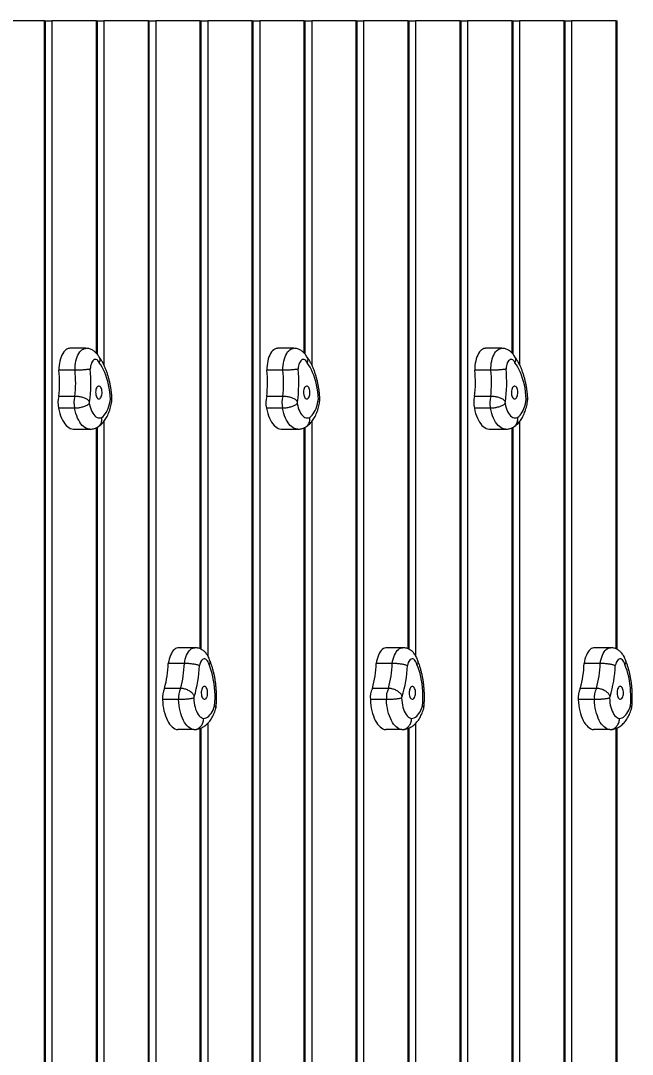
# Model space of a CAD drawing. Header units: millimetres. Extents: x -6304 to 6571, y -6082 to 4447.
# Drawn here: x 4268 to 5091, y 353 to 1745 of the extents above; entities that cross this region are included whole.
import ezdxf

# ---------------------------------------------------------------- set-up
doc = ezdxf.new("R2010")
doc.units = ezdxf.units.MM
doc.layers.add('DIKOM_ОБЪЕКТ', color=7, linetype='Continuous')
doc.layers.add('DIKOM_РАЗМЕР_ОБЪЕКТА', color=7, linetype='Continuous')
doc.styles.add('style1', font='arial.ttf', dxfattribs={"width": 0.8})
doc.dimstyles.new('1-50', dxfattribs={"dimtxt": 300, "dimasz": 200, "dimexe": 100, "dimexo": 0, "dimgap": 100, "dimtad": 1, "dimtxsty": 'style1', "dimcen": 200, "dimclrd": 7, "dimclre": 7, "dimclrt": 7, "dimadec": 1, "dimazin": 2, "dimtfac": 1, "dimtmove": 0, "dimatfit": 2, "dimfxl": 0, "dimlwd": 25, "dimlwe": 18, "dimarcsym": 0})

# ---------------------------------------------------------------- blocks, each defined once
blk = doc.blocks.new('*D13')
at = {"layer": 'Defpoints', "color": 0, "transparency": 16777216}
for p in [(-3548.9, 424), (5070.8, -640.9), (5070.8, -4541.1)]:
    blk.add_point(p, dxfattribs=at)
at = {"layer": 'DIKOM_РАЗМЕР_ОБЪЕКТА', "color": 7, "lineweight": 18, "transparency": 16777216}
for p, q in [((-3548.9, 424), (-3548.9, -4641.1)), ((5070.8, -640.9), (5070.8, -4641.1))]:
    blk.add_line(p, q, dxfattribs=at)
at = {"layer": 'DIKOM_РАЗМЕР_ОБЪЕКТА', "color": 7, "lineweight": 25, "transparency": 16777216}
blk.add_line((-3148.9, -4541.1), (4670.8, -4541.1), dxfattribs=at)
at = {"layer": 'DIKOM_РАЗМЕР_ОБЪЕКТА', "color": 7, "transparency": 16777216}
for points in [[(-3148.9, -4474.4), (-3148.9, -4607.8), (-3548.9, -4541.1)], [(4670.8, -4474.4), (4670.8, -4607.8), (5070.8, -4541.1)]]:
    blk.add_solid(points, dxfattribs=at)
at = {"layer": 'DIKOM_РАЗМЕР_ОБЪЕКТА', "color": 7, "transparency": 16777216, "insert": (1449.2, -4307.9), "char_height": 300, "attachment_point": 5, "style": 'style1'}
blk.add_mtext('8650', dxfattribs=at)

msp = doc.modelspace()

# ---------------------------------------------------------------- linework, layer by layer
at = {"layer": 'DIKOM_ОБЪЕКТ', "color": 7, "linetype": 'Continuous', "lineweight": 15}
for p, q in [((4299.45, 1745.038), (4239.45, 1745.038)), ((4299.45, -754.962), (4299.45, 1745.038)), ((4299.45, 1745.038), (4300.79, 1745.038)), ((4300.79, -754.962), (4300.79, 1745.038)), ((4300.79, 1745.038), (4309.45, 1745.038)), ((4309.45, 1745.038), (4309.45, -754.962)), ((4369.45, 1745.038), (4309.45, 1745.038)), ((4369.45, 1745.038), (4370.79, 1745.038)), ((4369.45, 1297.449), (4369.45, 1745.038)), ((4370.79, 1295.877), (4370.79, 1745.038)), ((4370.79, 1745.038), (4379.45, 1745.038)), ((4439.45, 1745.038), (4379.45, 1745.038)), ((4379.45, 1745.038), (4379.45, 1281.785)), ((4439.45, -754.962), (4439.45, 1745.038)), ((4439.45, 1745.038), (4440.79, 1745.038)), ((4440.79, -754.962), (4440.79, 1745.038)), ((4440.79, 1745.038), (4449.45, 1745.038)), ((4449.45, 1745.038), (4449.45, -754.962)), ((4509.45, 1745.038), (4449.45, 1745.038)), ((4509.45, 1745.038), (4510.79, 1745.038)), ((4509.45, 899.264), (4509.45, 1745.038)), ((4510.79, 898.593), (4510.79, 1745.038)), ((4510.79, 1745.038), (4519.45, 1745.038)), ((4579.45, 1745.038), (4519.45, 1745.038)), ((4519.45, 1745.038), (4519.45, 890.031)), ((4579.45, -754.962), (4579.45, 1745.038)), ((4579.45, 1745.038), (4580.79, 1745.038)), ((4580.79, -754.962), (4580.79, 1745.038)), ((4580.79, 1745.038), (4589.45, 1745.038)), ((4589.45, 1745.038), (4589.45, -754.962)), ((4649.45, 1745.038), (4589.45, 1745.038)), ((4649.45, 1745.038), (4650.79, 1745.038)), ((4649.45, 1297.449), (4649.45, 1745.038)), ((4650.79, 1295.877), (4650.79, 1745.038)), ((4650.79, 1745.038), (4659.45, 1745.038)), ((4719.45, 1745.038), (4659.45, 1745.038)), ((4659.45, 1745.038), (4659.45, 1281.785)), ((4719.45, -754.962), (4719.45, 1745.038)), ((4719.45, 1745.038), (4720.79, 1745.038)), ((4720.79, -754.962), (4720.79, 1745.038)), ((4720.79, 1745.038), (4729.45, 1745.038)), ((4729.45, 1745.038), (4729.45, -754.962)), ((4789.45, 1745.038), (4729.45, 1745.038)), ((4789.45, 1745.038), (4790.79, 1745.038)), ((4789.45, 899.264), (4789.45, 1745.038)), ((4790.79, 898.593), (4790.79, 1745.038)), ((4790.79, 1745.038), (4799.45, 1745.038)), ((4859.45, 1745.038), (4799.45, 1745.038)), ((4799.45, 1745.038), (4799.45, 890.031)), ((4859.45, -754.962), (4859.45, 1745.038)), ((4859.45, 1745.038), (4860.79, 1745.038)), ((4860.79, -754.962), (4860.79, 1745.038)), ((4860.79, 1745.038), (4869.45, 1745.038)), ((4869.45, 1745.038), (4869.45, -754.962)), ((4929.45, 1745.038), (4869.45, 1745.038)), ((4929.45, 1745.038), (4930.79, 1745.038)), ((4929.45, 1297.449), (4929.45, 1745.038)), ((4930.79, 1295.877), (4930.79, 1745.038)), ((4930.79, 1745.038), (4939.45, 1745.038)), ((4999.45, 1745.038), (4939.45, 1745.038)), ((4939.45, 1745.038), (4939.45, 1281.785)), ((4999.45, -754.962), (4999.45, 1745.038)), ((4999.45, 1745.038), (5000.79, 1745.038)), ((5000.79, -754.962), (5000.79, 1745.038)), ((5000.79, 1745.038), (5009.45, 1745.038)), ((5009.45, 1745.038), (5009.45, -754.962)), ((5069.45, 1745.038), (5009.45, 1745.038)), ((5069.45, 1745.038), (5070.79, 1745.038)), ((5069.45, 899.264), (5069.45, 1745.038)), ((5070.79, 898.593), (5070.79, 1745.038)), ((4355.192, 1303.908), (4333.541, 1303.908)), ((4635.192, 1303.908), (4613.541, 1303.908)), ((4915.192, 1303.908), (4893.541, 1303.908)), ((4340.692, 1274.299), (4319.041, 1274.299)), ((4620.692, 1274.299), (4599.042, 1274.299)), ((4900.692, 1274.299), (4879.041, 1274.299)), ((4340.587, 1239.261), (4318.936, 1239.261)), ((4620.586, 1239.261), (4598.936, 1239.261)), ((4900.587, 1239.261), (4878.936, 1239.261)), ((4340.169, 1223.214), (4318.518, 1223.214)), ((4620.169, 1223.214), (4598.518, 1223.214)), ((4900.168, 1223.214), (4878.518, 1223.214)), ((4369.45, 319.307), (4369.45, 1196.94)), ((4370.79, 318.992), (4370.79, 1197.61)), ((4379.45, 1205.166), (4379.45, 313.801)), ((4649.45, 319.307), (4649.45, 1196.94)), ((4650.79, 318.992), (4650.79, 1197.61)), ((4659.45, 1205.166), (4659.45, 313.801)), ((4929.45, 319.307), (4929.45, 1196.94)), ((4930.79, 318.992), (4930.79, 1197.61)), ((4939.45, 1205.166), (4939.45, 313.801)), ((4338.994, 1195.136), (4360.645, 1195.136)), ((4618.994, 1195.136), (4640.645, 1195.136)), ((4898.994, 1195.136), (4920.645, 1195.136)), ((4501.976, 900.844), (4480.325, 900.844)), ((4781.976, 900.844), (4760.325, 900.844)), ((5061.976, 900.844), (5040.325, 900.844)), ((4487.997, 879.567), (4466.346, 879.567)), ((4767.997, 879.567), (4746.347, 879.567)), ((5047.997, 879.567), (5026.347, 879.567)), ((4482.878, 846.058), (4461.227, 846.058)), ((4762.878, 846.058), (4741.227, 846.058)), ((5042.878, 846.058), (5021.227, 846.058)), ((4480.179, 830.923), (4458.529, 830.923)), ((4760.179, 830.923), (4738.528, 830.923)), ((5040.179, 830.923), (5018.529, 830.923)), ((4519.45, 799.011), (4519.45, -98.102)), ((4799.45, 799.011), (4799.45, -98.102)), ((4500.87, 790.516), (4479.22, 790.516)), ((4509.45, -82.977), (4509.45, 792.236)), ((4510.79, -84.176), (4510.79, 792.778)), ((4780.87, 790.516), (4759.22, 790.516)), ((4789.45, -82.977), (4789.45, 792.236)), ((4790.79, -84.176), (4790.79, 792.778)), ((5060.87, 790.516), (5039.219, 790.516)), ((5069.45, -82.977), (5069.45, 792.236)), ((5070.79, -84.176), (5070.79, 792.778))]:
    msp.add_line(p, q, dxfattribs=at)
at = {"layer": 'DIKOM_ОБЪЕКТ', "color": 7, "linetype": 'Continuous', "lineweight": 15, "flags": 128}
for points in [[(4333.541, 1303.908), (4333.016, 1303.889), (4331.413, 1303.594), (4329.835, 1302.945), (4328.303, 1301.95), (4326.837, 1300.622), (4325.452, 1298.977), (4324.167, 1297.035), (4322.998, 1294.82), (4321.959, 1292.359), (4321.063, 1289.683), (4320.32, 1286.825), (4319.741, 1283.82), (4319.332, 1280.705), (4319.098, 1277.518), (4319.041, 1274.299)], [(4340.692, 1274.299), (4340.748, 1277.518), (4340.982, 1280.705), (4341.392, 1283.82), (4341.971, 1286.825), (4342.713, 1289.683), (4343.61, 1292.359), (4344.649, 1294.82), (4345.818, 1297.035), (4347.103, 1298.977), (4348.487, 1300.622), (4349.954, 1301.95), (4351.486, 1302.945), (4353.063, 1303.594), (4354.667, 1303.889), (4355.183, 1303.908)], [(4613.541, 1303.908), (4613.016, 1303.889), (4611.413, 1303.594), (4609.835, 1302.945), (4608.304, 1301.95), (4606.836, 1300.622), (4605.452, 1298.977), (4604.168, 1297.035), (4602.998, 1294.82), (4601.959, 1292.359), (4601.063, 1289.683), (4600.32, 1286.825), (4599.741, 1283.82), (4599.331, 1280.705), (4599.097, 1277.518), (4599.042, 1274.299)], [(4620.692, 1274.299), (4620.748, 1277.518), (4620.982, 1280.705), (4621.391, 1283.82), (4621.971, 1286.825), (4622.713, 1289.683), (4623.61, 1292.359), (4624.649, 1294.82), (4625.818, 1297.035), (4627.102, 1298.977), (4628.487, 1300.622), (4629.954, 1301.95), (4631.486, 1302.945), (4633.063, 1303.594), (4634.667, 1303.889), (4635.183, 1303.908)], [(4893.541, 1303.908), (4893.016, 1303.889), (4891.413, 1303.594), (4889.835, 1302.945), (4888.304, 1301.95), (4886.837, 1300.622), (4885.452, 1298.977), (4884.167, 1297.035), (4882.998, 1294.82), (4881.959, 1292.359), (4881.063, 1289.683), (4880.32, 1286.825), (4879.741, 1283.82), (4879.332, 1280.705), (4879.098, 1277.518), (4879.041, 1274.299)], [(4900.692, 1274.299), (4900.748, 1277.518), (4900.982, 1280.705), (4901.392, 1283.82), (4901.971, 1286.825), (4902.713, 1289.683), (4903.61, 1292.359), (4904.649, 1294.82), (4905.818, 1297.035), (4907.103, 1298.977), (4908.487, 1300.622), (4909.954, 1301.95), (4911.486, 1302.945), (4913.064, 1303.594), (4914.667, 1303.889), (4915.183, 1303.908)], [(4373.257, 1284.555), (4372.391, 1286.096), (4371.41, 1287.331), (4370.341, 1288.226), (4369.213, 1288.755), (4368.057, 1288.906), (4366.904, 1288.673), (4365.786, 1288.063), (4364.734, 1287.092), (4363.776, 1285.788), (4362.938, 1284.185), (4362.245, 1282.329), (4361.714, 1280.269), (4361.36, 1278.062), (4361.193, 1275.768)], [(4388.458, 1235.633), (4388.08, 1240.532), (4387.523, 1245.362), (4386.791, 1250.098), (4385.889, 1254.714), (4384.819, 1259.186), (4383.589, 1263.489), (4382.205, 1267.601), (4380.673, 1271.498), (4379.004, 1275.162), (4377.204, 1278.571), (4375.285, 1281.707), (4373.257, 1284.555)], [(4653.256, 1284.555), (4652.391, 1286.096), (4651.411, 1287.331), (4650.342, 1288.226), (4649.213, 1288.755), (4648.057, 1288.906), (4646.904, 1288.673), (4645.786, 1288.063), (4644.733, 1287.092), (4643.776, 1285.788), (4642.939, 1284.185), (4642.245, 1282.329), (4641.714, 1280.269), (4641.36, 1278.062), (4641.193, 1275.768)], [(4668.458, 1235.633), (4668.079, 1240.532), (4667.523, 1245.362), (4666.792, 1250.098), (4665.888, 1254.714), (4664.819, 1259.186), (4663.589, 1263.489), (4662.204, 1267.601), (4660.673, 1271.498), (4659.004, 1275.162), (4657.205, 1278.571), (4655.285, 1281.707), (4653.256, 1284.555)], [(4933.257, 1284.555), (4932.391, 1286.096), (4931.41, 1287.331), (4930.342, 1288.226), (4929.214, 1288.755), (4928.057, 1288.906), (4926.904, 1288.673), (4925.786, 1288.063), (4924.734, 1287.092), (4923.776, 1285.788), (4922.938, 1284.185), (4922.245, 1282.329), (4921.714, 1280.269), (4921.36, 1278.062), (4921.193, 1275.768)], [(4948.458, 1235.633), (4948.08, 1240.532), (4947.523, 1245.362), (4946.791, 1250.098), (4945.889, 1254.714), (4944.819, 1259.186), (4943.589, 1263.489), (4942.205, 1267.601), (4940.673, 1271.498), (4939.004, 1275.162), (4937.204, 1278.571), (4935.285, 1281.707), (4933.257, 1284.555)], [(4371.513, 1252.717), (4370.71, 1252.032), (4369.993, 1251.039), (4369.39, 1249.776), (4368.927, 1248.297), (4368.622, 1246.662), (4368.487, 1244.937), (4368.53, 1243.194), (4368.746, 1241.503), (4369.129, 1239.934), (4369.661, 1238.551), (4370.322, 1237.411), (4371.084, 1236.56), (4371.916, 1236.034), (4372.785, 1235.853), (4373.653, 1236.025), (4374.487, 1236.544), (4375.25, 1237.387), (4375.914, 1238.521), (4376.45, 1239.899), (4376.836, 1241.464), (4377.057, 1243.153), (4377.103, 1244.896), (4376.973, 1246.622), (4376.672, 1248.26), (4376.212, 1249.744), (4375.612, 1251.012), (4374.897, 1252.012), (4374.096, 1252.705), (4373.241, 1253.06), (4372.369, 1253.064), (4371.513, 1252.717)], [(4651.514, 1252.717), (4650.711, 1252.032), (4649.993, 1251.039), (4649.39, 1249.776), (4648.927, 1248.297), (4648.622, 1246.662), (4648.488, 1244.937), (4648.53, 1243.194), (4648.747, 1241.503), (4649.129, 1239.934), (4649.662, 1238.551), (4650.323, 1237.411), (4651.084, 1236.56), (4651.917, 1236.034), (4652.784, 1235.853), (4653.653, 1236.025), (4654.486, 1236.544), (4655.251, 1237.387), (4655.914, 1238.521), (4656.45, 1239.899), (4656.836, 1241.464), (4657.057, 1243.153), (4657.103, 1244.896), (4656.973, 1246.622), (4656.672, 1248.26), (4656.212, 1249.744), (4655.613, 1251.012), (4654.897, 1252.012), (4654.096, 1252.705), (4653.242, 1253.06), (4652.369, 1253.064), (4651.514, 1252.717)], [(4931.513, 1252.717), (4930.71, 1252.032), (4929.993, 1251.039), (4929.39, 1249.776), (4928.927, 1248.297), (4928.622, 1246.662), (4928.487, 1244.937), (4928.53, 1243.194), (4928.746, 1241.503), (4929.129, 1239.934), (4929.661, 1238.551), (4930.322, 1237.411), (4931.084, 1236.56), (4931.916, 1236.034), (4932.785, 1235.853), (4933.653, 1236.025), (4934.486, 1236.544), (4935.25, 1237.387), (4935.914, 1238.521), (4936.45, 1239.899), (4936.836, 1241.464), (4937.057, 1243.153), (4937.103, 1244.896), (4936.973, 1246.622), (4936.672, 1248.26), (4936.212, 1249.744), (4935.612, 1251.012), (4934.897, 1252.012), (4934.096, 1252.705), (4933.241, 1253.06), (4932.369, 1253.064), (4931.513, 1252.717)], [(4359.98, 1229.578), (4360.594, 1226.583), (4361.373, 1223.745), (4362.304, 1221.099), (4363.379, 1218.677), (4364.581, 1216.511), (4365.898, 1214.628), (4367.311, 1213.051), (4368.804, 1211.799), (4370.357, 1210.89), (4371.952, 1210.333), (4373.567, 1210.137), (4375.184, 1210.303), (4376.781, 1210.829)], [(4376.781, 1210.829), (4378.439, 1212.099), (4380.025, 1213.694), (4381.525, 1215.597), (4382.921, 1217.79), (4384.202, 1220.251), (4385.353, 1222.955), (4386.364, 1225.875), (4387.223, 1228.983), (4387.924, 1232.246), (4388.458, 1235.633)], [(4639.979, 1229.578), (4640.594, 1226.583), (4641.372, 1223.745), (4642.304, 1221.099), (4643.379, 1218.677), (4644.581, 1216.511), (4645.898, 1214.628), (4647.311, 1213.051), (4648.804, 1211.799), (4650.357, 1210.89), (4651.951, 1210.333), (4653.567, 1210.137), (4655.183, 1210.303), (4656.78, 1210.829)], [(4656.78, 1210.829), (4658.439, 1212.099), (4660.025, 1213.694), (4661.525, 1215.597), (4662.921, 1217.79), (4664.202, 1220.251), (4665.353, 1222.955), (4666.363, 1225.875), (4667.223, 1228.983), (4667.924, 1232.246), (4668.458, 1235.633)], [(4919.98, 1229.578), (4920.594, 1226.583), (4921.372, 1223.745), (4922.305, 1221.099), (4923.379, 1218.677), (4924.582, 1216.511), (4925.898, 1214.628), (4927.311, 1213.051), (4928.804, 1211.799), (4930.357, 1210.89), (4931.952, 1210.333), (4933.567, 1210.137), (4935.184, 1210.303), (4936.781, 1210.829)], [(4936.781, 1210.829), (4938.439, 1212.099), (4940.025, 1213.694), (4941.525, 1215.597), (4942.921, 1217.79), (4944.202, 1220.251), (4945.353, 1222.955), (4946.364, 1225.875), (4947.223, 1228.983), (4947.924, 1232.246), (4948.458, 1235.633)], [(4318.518, 1223.214), (4319.311, 1219.602), (4320.263, 1216.147), (4321.366, 1212.877), (4322.611, 1209.818), (4323.989, 1206.994), (4325.488, 1204.43), (4327.096, 1202.145), (4328.8, 1200.158), (4330.586, 1198.485), (4332.44, 1197.139), (4334.347, 1196.131), (4336.292, 1195.47), (4338.258, 1195.161), (4338.994, 1195.136)], [(4360.648, 1195.136), (4359.909, 1195.161), (4357.942, 1195.47), (4355.998, 1196.131), (4354.091, 1197.139), (4352.236, 1198.485), (4350.45, 1200.158), (4348.746, 1202.145), (4347.138, 1204.43), (4345.64, 1206.994), (4344.262, 1209.818), (4343.017, 1212.877), (4341.913, 1216.147), (4340.962, 1219.602), (4340.169, 1223.214)], [(4598.518, 1223.214), (4599.311, 1219.602), (4600.263, 1216.147), (4601.366, 1212.877), (4602.611, 1209.818), (4603.989, 1206.994), (4605.488, 1204.43), (4607.096, 1202.145), (4608.8, 1200.158), (4610.586, 1198.485), (4612.44, 1197.139), (4614.347, 1196.131), (4616.292, 1195.47), (4618.258, 1195.161), (4618.994, 1195.136)], [(4640.648, 1195.136), (4639.909, 1195.161), (4637.942, 1195.47), (4635.998, 1196.131), (4634.09, 1197.139), (4632.237, 1198.485), (4630.45, 1200.158), (4628.747, 1202.145), (4627.139, 1204.43), (4625.64, 1206.994), (4624.262, 1209.818), (4623.016, 1212.877), (4621.914, 1216.147), (4620.962, 1219.602), (4620.169, 1223.214)], [(4878.518, 1223.214), (4879.311, 1219.602), (4880.263, 1216.147), (4881.366, 1212.877), (4882.611, 1209.818), (4883.989, 1206.994), (4885.488, 1204.43), (4887.096, 1202.145), (4888.8, 1200.158), (4890.586, 1198.485), (4892.44, 1197.139), (4894.347, 1196.131), (4896.292, 1195.47), (4898.258, 1195.161), (4898.994, 1195.136)], [(4920.648, 1195.136), (4919.909, 1195.161), (4917.943, 1195.47), (4915.998, 1196.131), (4914.091, 1197.139), (4912.237, 1198.485), (4910.451, 1200.158), (4908.746, 1202.145), (4907.138, 1204.43), (4905.64, 1206.994), (4904.262, 1209.818), (4903.017, 1212.877), (4901.913, 1216.147), (4900.961, 1219.602), (4900.168, 1223.214)], [(4480.325, 900.844), (4479.181, 900.753), (4477.585, 900.321), (4476.023, 899.538), (4474.514, 898.414), (4473.076, 896.961), (4471.728, 895.199), (4470.486, 893.149), (4469.366, 890.836), (4468.38, 888.288), (4467.542, 885.538), (4466.861, 882.619), (4466.346, 879.567)], [(4487.997, 879.567), (4488.512, 882.619), (4489.193, 885.538), (4490.031, 888.288), (4491.016, 890.836), (4492.137, 893.149), (4493.379, 895.199), (4494.727, 896.961), (4496.164, 898.414), (4497.674, 899.538), (4499.236, 900.321), (4500.832, 900.753), (4501.976, 900.844)], [(4760.325, 900.844), (4759.181, 900.753), (4757.585, 900.321), (4756.023, 899.538), (4754.514, 898.414), (4753.077, 896.961), (4751.729, 895.199), (4750.486, 893.149), (4749.366, 890.836), (4748.38, 888.288), (4747.542, 885.538), (4746.861, 882.619), (4746.347, 879.567)], [(4767.997, 879.567), (4768.512, 882.619), (4769.192, 885.538), (4770.031, 888.288), (4771.016, 890.836), (4772.137, 893.149), (4773.379, 895.199), (4774.727, 896.961), (4776.165, 898.414), (4777.674, 899.538), (4779.236, 900.321), (4780.831, 900.753), (4781.976, 900.844)], [(5040.325, 900.844), (5039.181, 900.753), (5037.585, 900.321), (5036.023, 899.538), (5034.514, 898.414), (5033.076, 896.961), (5031.728, 895.199), (5030.487, 893.149), (5029.366, 890.836), (5028.38, 888.288), (5027.542, 885.538), (5026.861, 882.619), (5026.347, 879.567)], [(5047.997, 879.567), (5048.512, 882.619), (5049.192, 885.538), (5050.031, 888.288), (5051.016, 890.836), (5052.137, 893.149), (5053.379, 895.199), (5054.727, 896.961), (5056.164, 898.414), (5057.674, 899.538), (5059.236, 900.321), (5060.832, 900.753), (5061.976, 900.844)], [(4521.21, 878.179), (4520.602, 880.152), (4519.839, 881.897), (4518.943, 883.366), (4517.938, 884.52), (4516.852, 885.327), (4515.714, 885.764), (4514.555, 885.82), (4513.408, 885.493), (4512.303, 884.792), (4511.272, 883.736), (4510.341, 882.355), (4509.537, 880.685), (4508.882, 878.774), (4508.393, 876.672)], [(4528.768, 822.599), (4529.107, 827.509), (4529.265, 832.456), (4529.243, 837.412), (4529.039, 842.352), (4528.655, 847.249), (4528.092, 852.077), (4527.355, 856.809), (4526.446, 861.421), (4525.371, 865.887), (4524.136, 870.184), (4522.746, 874.289), (4521.21, 878.179)], [(4801.21, 878.179), (4800.602, 880.152), (4799.839, 881.897), (4798.943, 883.366), (4797.938, 884.52), (4796.852, 885.327), (4795.713, 885.764), (4794.555, 885.82), (4793.408, 885.493), (4792.303, 884.792), (4791.272, 883.736), (4790.341, 882.355), (4789.537, 880.685), (4788.882, 878.774), (4788.394, 876.672)], [(4808.768, 822.599), (4809.107, 827.509), (4809.266, 832.456), (4809.243, 837.412), (4809.039, 842.352), (4808.655, 847.249), (4808.092, 852.077), (4807.355, 856.809), (4806.446, 861.421), (4805.371, 865.887), (4804.136, 870.184), (4802.746, 874.289), (4801.21, 878.179)], [(5081.21, 878.179), (5080.602, 880.152), (5079.839, 881.897), (5078.943, 883.366), (5077.938, 884.52), (5076.852, 885.327), (5075.714, 885.764), (5074.555, 885.82), (5073.408, 885.493), (5072.303, 884.792), (5071.271, 883.736), (5070.341, 882.355), (5069.537, 880.685), (5068.882, 878.774), (5068.393, 876.672)], [(5088.768, 822.599), (5089.107, 827.509), (5089.266, 832.456), (5089.243, 837.412), (5089.039, 842.352), (5088.655, 847.249), (5088.092, 852.077), (5087.355, 856.809), (5086.446, 861.421), (5085.371, 865.887), (5084.136, 870.184), (5082.746, 874.289), (5081.21, 878.179)], [(4501.311, 835.07), (4501.13, 835.058), (4500.957, 834.953), (4500.803, 834.761), (4500.679, 834.495), (4500.594, 834.175), (4500.554, 833.821), (4500.561, 833.458), (4500.616, 833.112)], [(4514.98, 848.674), (4514.113, 848.478), (4513.283, 847.937), (4512.525, 847.073), (4511.869, 845.922), (4511.343, 844.529), (4510.967, 842.954), (4510.758, 841.259), (4510.723, 839.515), (4510.865, 837.793), (4511.177, 836.163), (4511.647, 834.692), (4512.255, 833.44), (4512.977, 832.459), (4513.783, 831.788), (4514.639, 831.456), (4515.512, 831.476), (4516.365, 831.846), (4517.163, 832.552), (4517.874, 833.565), (4518.468, 834.844), (4518.921, 836.335), (4519.216, 837.979), (4519.338, 839.707), (4519.284, 841.449), (4519.056, 843.134), (4518.663, 844.692), (4518.121, 846.061), (4517.453, 847.183), (4516.685, 848.013), (4515.85, 848.517), (4514.98, 848.674)], [(4781.311, 835.07), (4781.13, 835.058), (4780.956, 834.953), (4780.803, 834.761), (4780.679, 834.495), (4780.594, 834.175), (4780.554, 833.821), (4780.562, 833.458), (4780.615, 833.112)], [(4794.98, 848.674), (4794.113, 848.478), (4793.283, 847.937), (4792.525, 847.073), (4791.869, 845.922), (4791.342, 844.529), (4790.967, 842.954), (4790.758, 841.259), (4790.723, 839.515), (4790.865, 837.793), (4791.177, 836.163), (4791.647, 834.692), (4792.255, 833.44), (4792.977, 832.459), (4793.783, 831.788), (4794.64, 831.456), (4795.512, 831.476), (4796.365, 831.846), (4797.163, 832.552), (4797.874, 833.565), (4798.468, 834.844), (4798.922, 836.335), (4799.216, 837.979), (4799.338, 839.707), (4799.285, 841.449), (4799.056, 843.134), (4798.663, 844.692), (4798.122, 846.061), (4797.453, 847.183), (4796.685, 848.013), (4795.849, 848.517), (4794.98, 848.674)], [(5061.311, 835.07), (5061.13, 835.058), (5060.957, 834.953), (5060.803, 834.761), (5060.679, 834.495), (5060.595, 834.175), (5060.554, 833.821), (5060.562, 833.458), (5060.616, 833.112)], [(5074.98, 848.674), (5074.113, 848.478), (5073.283, 847.937), (5072.525, 847.073), (5071.869, 845.922), (5071.343, 844.529), (5070.967, 842.954), (5070.757, 841.259), (5070.723, 839.515), (5070.865, 837.793), (5071.177, 836.163), (5071.647, 834.692), (5072.255, 833.44), (5072.977, 832.459), (5073.783, 831.788), (5074.639, 831.456), (5075.512, 831.476), (5076.365, 831.846), (5077.163, 832.552), (5077.874, 833.565), (5078.468, 834.844), (5078.922, 836.335), (5079.216, 837.979), (5079.338, 839.707), (5079.284, 841.449), (5079.056, 843.134), (5078.663, 844.692), (5078.121, 846.061), (5077.453, 847.183), (5076.685, 848.013), (5075.85, 848.517), (5074.98, 848.674)], [(4458.529, 830.923), (4458.771, 827.008), (4459.188, 823.152), (4459.776, 819.387), (4460.531, 815.743), (4461.447, 812.248), (4462.516, 808.933), (4463.729, 805.822), (4465.077, 802.942), (4466.549, 800.316), (4468.133, 797.964), (4469.815, 795.906), (4471.584, 794.159), (4473.424, 792.736), (4475.319, 791.649), (4477.257, 790.907), (4479.22, 790.516)], [(4500.87, 790.516), (4498.908, 790.907), (4496.97, 791.649), (4495.074, 792.736), (4493.234, 794.159), (4491.466, 795.906), (4489.783, 797.964), (4488.199, 800.316), (4486.728, 802.942), (4485.38, 805.822), (4484.167, 808.933), (4483.098, 812.248), (4482.182, 815.743), (4481.427, 819.387), (4480.838, 823.152), (4480.422, 827.008), (4480.179, 830.923)], [(4500.616, 833.112), (4500.775, 829.891), (4501.115, 826.726), (4501.628, 823.656), (4502.311, 820.721), (4503.153, 817.957), (4504.145, 815.398), (4505.273, 813.077), (4506.524, 811.023), (4507.882, 809.262), (4509.329, 807.815), (4510.849, 806.701), (4512.422, 805.934), (4514.027, 805.524)], [(4514.027, 805.524), (4515.798, 805.791), (4517.546, 806.409), (4519.255, 807.374), (4520.908, 808.675), (4522.487, 810.299), (4523.977, 812.23), (4525.364, 814.45), (4526.632, 816.934), (4527.771, 819.66), (4528.768, 822.599)], [(4738.528, 830.923), (4738.771, 827.008), (4739.188, 823.152), (4739.776, 819.387), (4740.532, 815.743), (4741.447, 812.248), (4742.516, 808.933), (4743.729, 805.822), (4745.077, 802.942), (4746.549, 800.316), (4748.132, 797.964), (4749.816, 795.906), (4751.584, 794.159), (4753.423, 792.736), (4755.32, 791.649), (4757.257, 790.907), (4759.22, 790.516)], [(4780.87, 790.516), (4778.907, 790.907), (4776.97, 791.649), (4775.074, 792.736), (4773.234, 794.159), (4771.466, 795.906), (4769.783, 797.964), (4768.2, 800.316), (4766.728, 802.942), (4765.379, 805.822), (4764.166, 808.933), (4763.098, 812.248), (4762.182, 815.743), (4761.427, 819.387), (4760.839, 823.152), (4760.421, 827.008), (4760.179, 830.923)], [(4780.615, 833.112), (4780.776, 829.891), (4781.115, 826.726), (4781.629, 823.656), (4782.311, 820.721), (4783.153, 817.957), (4784.144, 815.398), (4785.273, 813.077), (4786.524, 811.023), (4787.882, 809.262), (4789.33, 807.815), (4790.849, 806.701), (4792.422, 805.934), (4794.027, 805.524)], [(4794.027, 805.524), (4795.798, 805.791), (4797.546, 806.409), (4799.255, 807.374), (4800.908, 808.675), (4802.487, 810.299), (4803.977, 812.23), (4805.364, 814.45), (4806.633, 816.934), (4807.771, 819.66), (4808.768, 822.599)], [(5018.529, 830.923), (5018.771, 827.008), (5019.188, 823.152), (5019.776, 819.387), (5020.531, 815.743), (5021.447, 812.248), (5022.516, 808.933), (5023.729, 805.822), (5025.077, 802.942), (5026.549, 800.316), (5028.133, 797.964), (5029.815, 795.906), (5031.584, 794.159), (5033.423, 792.736), (5035.319, 791.649), (5037.257, 790.907), (5039.219, 790.516)], [(5060.87, 790.516), (5058.908, 790.907), (5056.97, 791.649), (5055.074, 792.736), (5053.234, 794.159), (5051.466, 795.906), (5049.783, 797.964), (5048.199, 800.316), (5046.728, 802.942), (5045.38, 805.822), (5044.167, 808.933), (5043.098, 812.248), (5042.182, 815.743), (5041.427, 819.387), (5040.838, 823.152), (5040.422, 827.008), (5040.179, 830.923)], [(5060.616, 833.112), (5060.776, 829.891), (5061.115, 826.726), (5061.629, 823.656), (5062.311, 820.721), (5063.153, 817.957), (5064.145, 815.398), (5065.273, 813.077), (5066.524, 811.023), (5067.882, 809.262), (5069.33, 807.815), (5070.849, 806.701), (5072.422, 805.934), (5074.027, 805.524)], [(5074.027, 805.524), (5075.798, 805.791), (5077.547, 806.409), (5079.256, 807.374), (5080.908, 808.675), (5082.487, 810.299), (5083.977, 812.23), (5085.363, 814.45), (5086.632, 816.934), (5087.771, 819.66), (5088.768, 822.599)]]:
    msp.add_lwpolyline(points, dxfattribs=at)
at = {"layer": 'DIKOM_ОБЪЕКТ', "color": 7, "linetype": 'Continuous', "lineweight": 15}
for centre, radius, start, end in [((4164.164, 1257.246), 155.813, 353.37184, 6.283516), ((4185.781, 1257.246), 155.847, 353.373222, 6.282135), ((4177.121, 1257.27), 184.999, 352.102867, 5.738667), ((4444.072, 1257.246), 155.905, 353.375644, 6.279712), ((4465.815, 1257.246), 155.813, 353.37184, 6.283516), ((4457.139, 1257.268), 184.981, 352.102802, 5.739976), ((4724.164, 1257.246), 155.813, 353.37184, 6.283516), ((4745.781, 1257.246), 155.847, 353.373222, 6.282135), ((4737.121, 1257.27), 184.999, 352.102867, 5.738667), ((4348.491, 1230.462), 30.837, 163.420925, 193.593385), ((4370.141, 1230.462), 30.837, 163.420925, 193.593385), ((4628.485, 1230.462), 30.831, 163.417908, 193.596402), ((4650.133, 1230.463), 30.829, 163.418518, 193.599196), ((4908.491, 1230.462), 30.837, 163.420925, 193.593385), ((4930.141, 1230.462), 30.837, 163.420925, 193.593385), ((4361.693, 1230.457), 1.925, 133.574911, 207.170393), ((4641.692, 1230.457), 1.925, 133.553475, 207.168475), ((4921.693, 1230.457), 1.925, 133.574911, 207.170393), ((4325.291, 883.971), 141.124, 344.416029, 358.211974), ((4346.942, 883.971), 141.124, 344.416029, 358.211974), ((4605.291, 883.971), 141.124, 344.416029, 358.211974), ((4626.942, 883.971), 141.124, 344.416029, 358.211974), ((4885.262, 883.975), 141.154, 344.41749, 358.210513), ((4906.942, 883.971), 141.124, 344.416029, 358.211974), ((4344.445, 883.177), 164.077, 342.950398, 357.727772), ((4624.455, 883.178), 164.067, 342.949289, 357.727605), ((4904.445, 883.177), 164.077, 342.950398, 357.727772), ((4485.451, 833.931), 27.09, 153.406652, 186.374635), ((4507.108, 833.929), 27.097, 153.409126, 186.368662), ((4765.458, 833.929), 27.097, 153.409126, 186.368662), ((4787.099, 833.93), 27.087, 153.403462, 186.374325), ((5045.449, 833.93), 27.087, 153.403462, 186.374325), ((5067.108, 833.929), 27.097, 153.409126, 186.368662)]:
    msp.add_arc(centre, radius, start, end, dxfattribs=at)
for points, knots in [([(4373.261, 1292.08), (4373.22, 1292.162), (4372.778, 1293.053), (4371.79, 1294.617), (4370.242, 1296.68), (4368.531, 1298.487), (4366.686, 1300.048), (4364.712, 1301.357), (4362.627, 1302.408), (4360.374, 1303.229), (4357.984, 1303.733), (4356.205, 1303.948), (4355.275, 1303.896), (4355.171, 1303.89)], [0, 0, 0, 0, 0.0120602, 0.13133448, 0.24573355, 0.35566183, 0.46202854, 0.56577891, 0.6676647, 0.76830277, 0.87866429, 0.98635063, 1, 1, 1, 1]), ([(4653.261, 1292.08), (4653.22, 1292.162), (4652.778, 1293.053), (4651.79, 1294.617), (4650.242, 1296.68), (4648.532, 1298.487), (4646.686, 1300.048), (4644.712, 1301.358), (4642.627, 1302.408), (4640.374, 1303.229), (4637.984, 1303.733), (4636.205, 1303.948), (4635.275, 1303.896), (4635.171, 1303.89)], [0, 0, 0, 0, 0.01205949, 0.13132662, 0.24572619, 0.35565764, 0.46203794, 0.56577591, 0.66766214, 0.76831896, 0.87866283, 0.98636991, 1, 1, 1, 1]), ([(4933.261, 1292.08), (4933.22, 1292.162), (4932.778, 1293.053), (4931.79, 1294.617), (4930.242, 1296.68), (4928.531, 1298.487), (4926.686, 1300.048), (4924.712, 1301.358), (4922.627, 1302.408), (4920.374, 1303.229), (4917.984, 1303.733), (4916.205, 1303.948), (4915.275, 1303.896), (4915.171, 1303.89)], [0, 0, 0, 0, 0.01205976, 0.13133439, 0.2457329, 0.35566245, 0.4620273, 0.56576389, 0.66766575, 0.76830334, 0.87864614, 0.98635179, 1, 1, 1, 1]), ([(4390.51, 1235.137), (4390.491, 1235.539), (4390.395, 1237.624), (4390.101, 1241.373), (4389.562, 1246.353), (4388.846, 1251.271), (4387.962, 1256.11), (4386.909, 1260.857), (4385.686, 1265.495), (4384.293, 1270.01), (4382.729, 1274.387), (4380.99, 1278.611), (4379.079, 1282.668), (4376.984, 1286.529), (4374.986, 1289.804), (4373.614, 1291.691), (4373.065, 1292.445)], [0, 0, 0, 0, 0.01811392, 0.09408918, 0.17016633, 0.2463968, 0.32282928, 0.39951771, 0.47651703, 0.55387499, 0.63164291, 0.70985513, 0.78852372, 0.86761662, 0.94704061, 1, 1, 1, 1]), ([(4373.237, 1292.068), (4373.443, 1291.65), (4373.898, 1290.724), (4374.152, 1289.056), (4374.059, 1286.98), (4373.624, 1285.437), (4373.262, 1284.568), (4373.257, 1284.555)], [0, 0, 0, 0, 0.19571596, 0.43308878, 0.67728966, 0.9951676, 1, 1, 1, 1]), ([(4670.509, 1235.137), (4670.491, 1235.539), (4670.394, 1237.624), (4670.101, 1241.373), (4669.562, 1246.353), (4668.846, 1251.271), (4667.963, 1256.111), (4666.909, 1260.857), (4665.686, 1265.495), (4664.293, 1270.01), (4662.729, 1274.387), (4660.991, 1278.611), (4659.079, 1282.668), (4656.984, 1286.529), (4654.985, 1289.803), (4653.614, 1291.691), (4653.065, 1292.445)], [0, 0, 0, 0, 0.01811395, 0.094089212, 0.170166468, 0.246396047, 0.322828876, 0.399518608, 0.476516338, 0.553874769, 0.631642404, 0.709855169, 0.788523406, 0.86761974, 0.947044371, 1, 1, 1, 1]), ([(4653.236, 1292.068), (4653.443, 1291.65), (4653.899, 1290.724), (4654.152, 1289.056), (4654.059, 1286.98), (4653.623, 1285.437), (4653.262, 1284.568), (4653.256, 1284.555)], [0, 0, 0, 0, 0.19572896, 0.43309757, 0.67729196, 0.99516769, 1, 1, 1, 1]), ([(4950.51, 1235.137), (4950.491, 1235.539), (4950.395, 1237.624), (4950.101, 1241.373), (4949.562, 1246.353), (4948.846, 1251.271), (4947.962, 1256.11), (4946.909, 1260.857), (4945.687, 1265.495), (4944.293, 1270.01), (4942.729, 1274.387), (4940.99, 1278.611), (4939.079, 1282.668), (4936.984, 1286.529), (4934.985, 1289.804), (4933.614, 1291.691), (4933.065, 1292.445)], [0, 0, 0, 0, 0.01811391, 0.09408901, 0.17016611, 0.24639562, 0.32282953, 0.39951749, 0.47651506, 0.55387525, 0.63164273, 0.70985532, 0.7885234, 0.86761698, 0.94704092, 1, 1, 1, 1]), ([(4933.237, 1292.068), (4933.443, 1291.65), (4933.898, 1290.724), (4934.152, 1289.056), (4934.059, 1286.98), (4933.624, 1285.437), (4933.262, 1284.568), (4933.257, 1284.555)], [0, 0, 0, 0, 0.19572145, 0.43309134, 0.67728748, 0.99516762, 1, 1, 1, 1]), ([(4361.193, 1275.768), (4361.185, 1275.767), (4360.61, 1275.689), (4359.43, 1275.535), (4357.345, 1275.295), (4355.223, 1275.075), (4352.884, 1274.863), (4350.438, 1274.674), (4347.906, 1274.513), (4345.407, 1274.393), (4342.948, 1274.314), (4341.451, 1274.304), (4340.692, 1274.299)], [0, 0, 0, 0, 0.0020461, 0.14514231, 0.25093353, 0.35975316, 0.46508001, 0.57343501, 0.67855234, 0.7867036, 0.89183557, 1, 1, 1, 1]), ([(4641.193, 1275.768), (4641.185, 1275.767), (4640.619, 1275.689), (4639.427, 1275.535), (4637.346, 1275.295), (4635.222, 1275.075), (4632.884, 1274.863), (4630.438, 1274.674), (4627.906, 1274.513), (4625.407, 1274.393), (4622.948, 1274.314), (4621.451, 1274.304), (4620.692, 1274.299)], [0, 0, 0, 0, 0.00203818, 0.14514411, 0.25093514, 0.35975593, 0.46508162, 0.5734174, 0.6785545, 0.78670583, 0.89181748, 1, 1, 1, 1]), ([(4921.193, 1275.768), (4921.185, 1275.767), (4920.61, 1275.689), (4919.43, 1275.535), (4917.345, 1275.295), (4915.223, 1275.075), (4912.884, 1274.863), (4910.438, 1274.674), (4907.906, 1274.513), (4905.407, 1274.393), (4902.948, 1274.314), (4901.451, 1274.304), (4900.692, 1274.299)], [0, 0, 0, 0, 0.00204718, 0.14514226, 0.25093338, 0.35975359, 0.46507986, 0.57343534, 0.6785525, 0.78670393, 0.89183513, 1, 1, 1, 1]), ([(4360.365, 1231.852), (4360.363, 1231.858), (4360.147, 1232.337), (4359.559, 1233.158), (4358.358, 1234.301), (4356.741, 1235.395), (4354.735, 1236.407), (4352.497, 1237.278), (4350.138, 1237.989), (4347.678, 1238.555), (4345.237, 1238.956), (4342.821, 1239.213), (4341.338, 1239.245), (4340.587, 1239.261)], [0, 0, 0, 0, 0.00107626, 0.08125681, 0.16436948, 0.26823092, 0.37511749, 0.47806423, 0.58396622, 0.68647985, 0.79196446, 0.89448299, 1, 1, 1, 1]), ([(4640.366, 1231.852), (4640.363, 1231.858), (4640.136, 1232.334), (4639.564, 1233.159), (4638.356, 1234.301), (4636.742, 1235.395), (4634.735, 1236.407), (4632.497, 1237.277), (4630.138, 1237.989), (4627.678, 1238.555), (4625.237, 1238.956), (4622.82, 1239.213), (4621.338, 1239.245), (4620.586, 1239.261)], [0, 0, 0, 0, 0.001083006, 0.081254073, 0.164375282, 0.268221889, 0.375107129, 0.478070895, 0.583952884, 0.686484583, 0.791948457, 0.894485369, 1, 1, 1, 1]), ([(4920.365, 1231.852), (4920.363, 1231.858), (4920.147, 1232.338), (4919.559, 1233.158), (4918.358, 1234.301), (4916.741, 1235.395), (4914.735, 1236.407), (4912.497, 1237.277), (4910.138, 1237.989), (4907.678, 1238.555), (4905.237, 1238.956), (4902.821, 1239.213), (4901.338, 1239.245), (4900.587, 1239.261)], [0, 0, 0, 0, 0.00107553, 0.08125666, 0.16436833, 0.26821595, 0.37511746, 0.47806513, 0.58394816, 0.68648087, 0.79196536, 0.89448433, 1, 1, 1, 1]), ([(4359.98, 1229.578), (4359.974, 1229.571), (4359.486, 1229.003), (4358.412, 1228.145), (4356.469, 1227.004), (4354.447, 1226.071), (4352.194, 1225.234), (4349.814, 1224.526), (4347.332, 1223.949), (4344.866, 1223.533), (4342.426, 1223.265), (4340.928, 1223.232), (4340.169, 1223.214)], [0, 0, 0, 0, 0.00167881, 0.1432379, 0.24886745, 0.35755496, 0.46312129, 0.57172718, 0.67727498, 0.78586028, 0.89140737, 1, 1, 1, 1]), ([(4371.513, 1197.977), (4372.024, 1198.305), (4373.348, 1199.155), (4375.344, 1200.77), (4377.504, 1202.848), (4379.544, 1205.208), (4381.462, 1207.849), (4383.239, 1210.762), (4384.857, 1213.921), (4386.296, 1217.287), (4387.545, 1220.819), (4388.603, 1224.478), (4389.465, 1228.239), (4390.107, 1231.791), (4390.383, 1234.113), (4390.503, 1235.126)], [0, 0, 0, 0, 0.04536268, 0.11775665, 0.19207851, 0.26924149, 0.34923338, 0.43166239, 0.5157601, 0.600604, 0.6852678, 0.76939714, 0.85287766, 0.93574193, 1, 1, 1, 1]), ([(4390.476, 1235.136), (4390.468, 1235.169), (4390.449, 1235.249), (4389.858, 1235.413), (4389.049, 1235.551), (4388.465, 1235.632), (4388.458, 1235.633)], [0, 0, 0, 0, 0.23141161, 0.55450116, 0.99491138, 1, 1, 1, 1]), ([(4639.979, 1229.578), (4639.974, 1229.571), (4639.487, 1229.004), (4638.412, 1228.144), (4636.469, 1227.004), (4634.447, 1226.072), (4632.194, 1225.234), (4629.814, 1224.526), (4627.332, 1223.949), (4624.866, 1223.533), (4622.426, 1223.265), (4620.928, 1223.231), (4620.169, 1223.214)], [0, 0, 0, 0, 0.00168072, 0.14323055, 0.24886133, 0.35756507, 0.4631156, 0.5717418, 0.67727114, 0.78587779, 0.89140611, 1, 1, 1, 1]), ([(4651.514, 1197.977), (4652.024, 1198.305), (4653.348, 1199.155), (4655.344, 1200.771), (4657.504, 1202.847), (4659.544, 1205.208), (4661.462, 1207.849), (4663.239, 1210.762), (4664.856, 1213.921), (4666.295, 1217.287), (4667.545, 1220.819), (4668.603, 1224.478), (4669.465, 1228.239), (4670.107, 1231.791), (4670.383, 1234.112), (4670.503, 1235.126)], [0, 0, 0, 0, 0.04536354, 0.11775136, 0.1920794, 0.26923724, 0.34922942, 0.43166315, 0.51575781, 0.60060202, 0.68526866, 0.76939616, 0.85287662, 0.93574315, 1, 1, 1, 1]), ([(4670.476, 1235.136), (4670.468, 1235.169), (4670.449, 1235.249), (4669.855, 1235.413), (4669.06, 1235.551), (4668.464, 1235.632), (4668.458, 1235.633)], [0, 0, 0, 0, 0.23141694, 0.55448032, 0.99488169, 1, 1, 1, 1]), ([(4919.98, 1229.578), (4919.974, 1229.571), (4919.487, 1229.004), (4918.412, 1228.144), (4916.469, 1227.004), (4914.447, 1226.071), (4912.194, 1225.234), (4909.814, 1224.526), (4907.332, 1223.949), (4904.866, 1223.533), (4902.426, 1223.265), (4900.928, 1223.232), (4900.168, 1223.214)], [0, 0, 0, 0, 0.00168164, 0.14322825, 0.24887204, 0.35755783, 0.46312407, 0.57172967, 0.67727689, 0.78586167, 0.89140789, 1, 1, 1, 1]), ([(4931.514, 1197.977), (4932.024, 1198.305), (4933.347, 1199.155), (4935.344, 1200.77), (4937.504, 1202.848), (4939.544, 1205.208), (4941.462, 1207.849), (4943.239, 1210.762), (4944.857, 1213.921), (4946.296, 1217.287), (4947.545, 1220.819), (4948.603, 1224.478), (4949.465, 1228.239), (4950.107, 1231.791), (4950.383, 1234.113), (4950.503, 1235.126)], [0, 0, 0, 0, 0.04535647, 0.11775086, 0.1920735, 0.26923659, 0.34922927, 0.43165845, 0.51575754, 0.60060167, 0.68526596, 0.76939601, 0.85287666, 0.93574156, 1, 1, 1, 1]), ([(4950.476, 1235.136), (4950.468, 1235.169), (4950.449, 1235.249), (4949.858, 1235.413), (4949.05, 1235.551), (4948.464, 1235.632), (4948.458, 1235.633)], [0, 0, 0, 0, 0.23141236, 0.55450295, 0.99491461, 1, 1, 1, 1]), ([(4370.478, 1197.443), (4370.927, 1197.663), (4372.019, 1198.198), (4373.483, 1199.462), (4374.859, 1201.142), (4375.905, 1203.093), (4376.617, 1205.279), (4376.995, 1207.834), (4376.925, 1209.734), (4376.784, 1210.804), (4376.781, 1210.829)], [0, 0, 0, 0, 0.100879341, 0.244864046, 0.384828713, 0.528849763, 0.668894071, 0.812986056, 0.995562218, 1, 1, 1, 1]), ([(4650.477, 1197.443), (4650.927, 1197.663), (4652.019, 1198.198), (4653.483, 1199.462), (4654.86, 1201.142), (4655.905, 1203.092), (4656.617, 1205.279), (4656.993, 1207.834), (4656.932, 1209.734), (4656.784, 1210.804), (4656.78, 1210.829)], [0, 0, 0, 0, 0.10087591, 0.24487748, 0.38483994, 0.52885709, 0.66889172, 0.8129863, 0.99555958, 1, 1, 1, 1]), ([(4930.478, 1197.443), (4930.927, 1197.663), (4932.019, 1198.198), (4933.483, 1199.462), (4934.859, 1201.142), (4935.905, 1203.093), (4936.617, 1205.279), (4936.995, 1207.834), (4936.925, 1209.733), (4936.784, 1210.804), (4936.781, 1210.829)], [0, 0, 0, 0, 0.10087764, 0.24486254, 0.38482915, 0.52884878, 0.66889329, 0.81298609, 0.99556298, 1, 1, 1, 1]), ([(4360.651, 1195.174), (4360.992, 1195.165), (4362.214, 1195.13), (4364.304, 1195.398), (4366.863, 1195.969), (4368.925, 1196.677), (4370.1, 1197.231), (4370.491, 1197.415)], [0, 0, 0, 0, 0.100245, 0.35854286, 0.61506865, 0.87172366, 1, 1, 1, 1]), ([(4640.65, 1195.174), (4640.992, 1195.165), (4642.214, 1195.13), (4644.304, 1195.398), (4646.863, 1195.969), (4648.925, 1196.678), (4650.1, 1197.231), (4650.491, 1197.415)], [0, 0, 0, 0, 0.10024635, 0.35857, 0.61508395, 0.87169644, 1, 1, 1, 1]), ([(4920.651, 1195.174), (4920.992, 1195.165), (4922.214, 1195.13), (4924.304, 1195.398), (4926.863, 1195.969), (4928.925, 1196.677), (4930.1, 1197.231), (4930.491, 1197.415)], [0, 0, 0, 0, 0.10024875, 0.35854662, 0.61506865, 0.87172494, 1, 1, 1, 1]), ([(4522.483, 882.868), (4522.451, 882.987), (4522.154, 884.106), (4521.41, 886.169), (4520.192, 888.862), (4518.773, 891.272), (4517.236, 893.361), (4515.546, 895.202), (4513.718, 896.794), (4511.76, 898.137), (4509.689, 899.222), (4507.445, 900.079), (4505.057, 900.626), (4503.189, 900.87), (4502.169, 900.824), (4501.978, 900.815)], [0, 0, 0, 0, 0.01222253, 0.115096, 0.22106794, 0.31408595, 0.40344313, 0.48926272, 0.57221055, 0.65303724, 0.73233847, 0.81062863, 0.89664958, 0.98056252, 1, 1, 1, 1]), ([(4802.483, 882.868), (4802.451, 882.987), (4802.152, 884.105), (4801.411, 886.169), (4800.192, 888.862), (4798.772, 891.272), (4797.236, 893.361), (4795.547, 895.202), (4793.717, 896.794), (4791.76, 898.137), (4789.688, 899.222), (4787.445, 900.079), (4785.057, 900.626), (4783.19, 900.87), (4782.169, 900.824), (4781.977, 900.815)], [0, 0, 0, 0, 0.012226278, 0.115094648, 0.221065671, 0.31408942, 0.403445822, 0.489255031, 0.572212908, 0.653027736, 0.732340386, 0.81062986, 0.896635967, 0.980548174, 1, 1, 1, 1]), ([(5082.483, 882.868), (5082.451, 882.987), (5082.154, 884.106), (5081.411, 886.169), (5080.192, 888.862), (5078.773, 891.272), (5077.236, 893.361), (5075.546, 895.202), (5073.717, 896.794), (5071.76, 898.137), (5069.689, 899.222), (5067.445, 900.079), (5065.057, 900.626), (5063.189, 900.87), (5062.169, 900.824), (5061.977, 900.815)], [0, 0, 0, 0, 0.012222484, 0.115091216, 0.221062758, 0.314087308, 0.403443972, 0.489263227, 0.572211084, 0.653026308, 0.732339185, 0.810629199, 0.89664983, 0.980562299, 1, 1, 1, 1]), ([(4508.393, 876.672), (4508.386, 876.676), (4507.831, 876.928), (4506.66, 877.345), (4504.601, 877.884), (4502.493, 878.315), (4500.167, 878.693), (4497.73, 879.005), (4495.203, 879.255), (4492.709, 879.433), (4490.252, 879.546), (4488.756, 879.56), (4487.997, 879.567)], [0, 0, 0, 0, 0.00203637, 0.14513852, 0.25092846, 0.359755, 0.46508203, 0.57342438, 0.67855107, 0.78670771, 0.89182206, 1, 1, 1, 1]), ([(4522.464, 882.863), (4522.489, 882.808), (4522.681, 882.376), (4522.656, 881.432), (4522.326, 879.932), (4521.686, 878.815), (4521.217, 878.188), (4521.21, 878.179)], [0, 0, 0, 0, 0.04157188, 0.32443168, 0.61543346, 0.99425025, 1, 1, 1, 1]), ([(4530.587, 819.916), (4530.627, 820.316), (4530.834, 822.379), (4531.09, 826.141), (4531.285, 831.198), (4531.303, 836.267), (4531.153, 841.328), (4530.831, 846.364), (4530.339, 851.36), (4529.678, 856.299), (4528.848, 861.164), (4527.847, 865.941), (4526.678, 870.616), (4525.335, 875.167), (4523.9, 879.407), (4522.838, 882.041), (4522.343, 883.27)], [0, 0, 0, 0, 0.01826937, 0.09407512, 0.16980368, 0.24549213, 0.32118769, 0.39692402, 0.47274776, 0.54870679, 0.62485231, 0.70123732, 0.77791297, 0.85493418, 0.93234916, 1, 1, 1, 1]), ([(4788.394, 876.672), (4788.386, 876.676), (4787.823, 876.927), (4786.663, 877.346), (4784.6, 877.884), (4782.493, 878.315), (4780.167, 878.693), (4777.73, 879.005), (4775.204, 879.255), (4772.709, 879.433), (4770.252, 879.546), (4768.756, 879.56), (4767.997, 879.567)], [0, 0, 0, 0, 0.0020484, 0.145153528, 0.250940892, 0.359768198, 0.465077529, 0.573440728, 0.67854794, 0.786705061, 0.891839583, 1, 1, 1, 1]), ([(4802.464, 882.863), (4802.489, 882.808), (4802.681, 882.376), (4802.656, 881.432), (4802.325, 879.932), (4801.686, 878.815), (4801.217, 878.188), (4801.21, 878.179)], [0, 0, 0, 0, 0.04157791, 0.32444464, 0.61544895, 0.99425023, 1, 1, 1, 1]), ([(4810.587, 819.916), (4810.627, 820.316), (4810.834, 822.379), (4811.09, 826.141), (4811.285, 831.198), (4811.304, 836.267), (4811.153, 841.328), (4810.831, 846.364), (4810.34, 851.36), (4809.678, 856.299), (4808.847, 861.164), (4807.846, 865.941), (4806.677, 870.616), (4805.334, 875.167), (4803.901, 879.407), (4802.838, 882.042), (4802.342, 883.27)], [0, 0, 0, 0, 0.01826935, 0.09407552, 0.16980399, 0.24549235, 0.321188, 0.39692432, 0.47274715, 0.54870627, 0.62485264, 0.70123756, 0.77791343, 0.85493455, 0.93234736, 1, 1, 1, 1]), ([(5068.393, 876.672), (5068.386, 876.676), (5067.832, 876.928), (5066.66, 877.346), (5064.601, 877.884), (5062.493, 878.315), (5060.167, 878.693), (5057.73, 879.005), (5055.203, 879.255), (5052.709, 879.433), (5050.252, 879.546), (5048.756, 879.56), (5047.997, 879.567)], [0, 0, 0, 0, 0.00203904, 0.14514157, 0.25092853, 0.359755, 0.46508219, 0.57342488, 0.67855138, 0.7867076, 0.89182187, 1, 1, 1, 1]), ([(5082.464, 882.863), (5082.488, 882.808), (5082.681, 882.376), (5082.656, 881.432), (5082.326, 879.932), (5081.685, 878.815), (5081.217, 878.188), (5081.21, 878.179)], [0, 0, 0, 0, 0.04157457, 0.32443713, 0.61543584, 0.99424785, 1, 1, 1, 1]), ([(5090.587, 819.916), (5090.627, 820.316), (5090.834, 822.379), (5091.09, 826.141), (5091.285, 831.198), (5091.303, 836.267), (5091.153, 841.328), (5090.831, 846.364), (5090.34, 851.36), (5089.678, 856.299), (5088.848, 861.164), (5087.847, 865.941), (5086.678, 870.616), (5085.335, 875.167), (5083.9, 879.407), (5082.838, 882.041), (5082.343, 883.27)], [0, 0, 0, 0, 0.0182694, 0.09407514, 0.16980367, 0.24549211, 0.32118762, 0.39692398, 0.47274695, 0.54870698, 0.62485232, 0.70123731, 0.77791342, 0.85493453, 0.93234959, 1, 1, 1, 1]), ([(4501.311, 835.07), (4501.309, 835.078), (4501.166, 835.662), (4500.725, 836.749), (4499.722, 838.351), (4498.304, 839.963), (4496.484, 841.504), (4494.409, 842.863), (4492.185, 843.994), (4489.834, 844.906), (4487.47, 845.559), (4485.102, 845.979), (4483.626, 846.031), (4482.878, 846.058)], [0, 0, 0, 0, 0.00107949, 0.0812594, 0.16437709, 0.26822469, 0.37511446, 0.4780623, 0.58395859, 0.68647775, 0.79195167, 0.89448483, 1, 1, 1, 1]), ([(4781.311, 835.07), (4781.309, 835.078), (4781.166, 835.662), (4780.726, 836.748), (4779.722, 838.352), (4778.304, 839.963), (4776.485, 841.504), (4774.409, 842.863), (4772.185, 843.994), (4769.833, 844.906), (4767.469, 845.559), (4765.102, 845.979), (4763.626, 846.031), (4762.878, 846.058)], [0, 0, 0, 0, 0.001078553, 0.081252728, 0.164372192, 0.268220566, 0.37511114, 0.478075446, 0.583955112, 0.686493651, 0.791967899, 0.894501833, 1, 1, 1, 1]), ([(5061.311, 835.07), (5061.309, 835.078), (5061.166, 835.662), (5060.725, 836.749), (5059.722, 838.352), (5058.304, 839.963), (5056.484, 841.504), (5054.409, 842.863), (5052.185, 843.994), (5049.834, 844.906), (5047.47, 845.559), (5045.102, 845.979), (5043.626, 846.031), (5042.878, 846.058)], [0, 0, 0, 0, 0.00107925, 0.0812591, 0.16437702, 0.26822531, 0.37511459, 0.47806209, 0.5839584, 0.68647752, 0.79195101, 0.89448409, 1, 1, 1, 1]), ([(4500.616, 833.112), (4500.609, 833.109), (4500.056, 832.845), (4498.902, 832.527), (4496.844, 832.129), (4494.733, 831.822), (4492.398, 831.553), (4489.95, 831.329), (4487.412, 831.15), (4484.907, 831.021), (4482.441, 830.939), (4480.94, 830.928), (4480.179, 830.923)], [0, 0, 0, 0, 0.00168733, 0.14323016, 0.24886884, 0.35755778, 0.46310526, 0.57172783, 0.67727082, 0.7858692, 0.89140309, 1, 1, 1, 1]), ([(4530.557, 819.918), (4530.566, 820.113), (4530.587, 820.567), (4530.067, 821.461), (4529.33, 822.177), (4528.774, 822.594), (4528.768, 822.599)], [0, 0, 0, 0, 0.24008341, 0.55952813, 0.99496064, 1, 1, 1, 1]), ([(4780.615, 833.112), (4780.609, 833.109), (4780.067, 832.843), (4778.898, 832.528), (4776.845, 832.129), (4774.732, 831.822), (4772.398, 831.553), (4769.95, 831.329), (4767.412, 831.15), (4764.907, 831.021), (4762.441, 830.939), (4760.94, 830.928), (4760.179, 830.923)], [0, 0, 0, 0, 0.0016775, 0.14322369, 0.24886339, 0.35755201, 0.46312, 0.57174303, 0.67726691, 0.78586607, 0.89140097, 1, 1, 1, 1]), ([(4810.557, 819.918), (4810.566, 820.113), (4810.587, 820.567), (4810.071, 821.462), (4809.319, 822.176), (4808.774, 822.594), (4808.768, 822.599)], [0, 0, 0, 0, 0.24008873, 0.55953117, 0.99498215, 1, 1, 1, 1]), ([(5060.616, 833.112), (5060.609, 833.109), (5060.056, 832.845), (5058.902, 832.527), (5056.844, 832.129), (5054.733, 831.822), (5052.398, 831.553), (5049.95, 831.329), (5047.412, 831.15), (5044.907, 831.021), (5042.441, 830.939), (5040.94, 830.928), (5040.179, 830.923)], [0, 0, 0, 0, 0.00168679, 0.14323108, 0.24885456, 0.35755896, 0.46310677, 0.57172849, 0.67727112, 0.78586902, 0.89140216, 1, 1, 1, 1]), ([(5090.557, 819.918), (5090.566, 820.113), (5090.587, 820.567), (5090.067, 821.461), (5089.33, 822.178), (5088.774, 822.594), (5088.768, 822.599)], [0, 0, 0, 0, 0.24008853, 0.55952556, 0.99495619, 1, 1, 1, 1]), ([(4501.121, 790.532), (4501.806, 790.559), (4503.401, 790.622), (4505.873, 791.055), (4508.497, 791.795), (4511.033, 792.826), (4513.473, 794.13), (4515.814, 795.706), (4518.052, 797.554), (4520.185, 799.68), (4522.206, 802.089), (4524.1, 804.779), (4525.85, 807.737), (4527.44, 810.934), (4528.84, 814.336), (4529.864, 817.268), (4530.371, 819.093), (4530.534, 819.683)], [0, 0, 0, 0, 0.04716268, 0.10980043, 0.17235912, 0.23534609, 0.29925559, 0.36461504, 0.43191785, 0.5016121, 0.57395349, 0.64889538, 0.7260063, 0.80452536, 0.88356147, 0.96235279, 1, 1, 1, 1]), ([(4781.12, 790.532), (4781.806, 790.559), (4783.401, 790.622), (4785.872, 791.055), (4788.497, 791.795), (4791.033, 792.826), (4793.473, 794.13), (4795.813, 795.706), (4798.052, 797.554), (4800.185, 799.68), (4802.205, 802.089), (4804.1, 804.779), (4805.851, 807.737), (4807.439, 810.934), (4808.841, 814.336), (4809.864, 817.268), (4810.371, 819.093), (4810.535, 819.683)], [0, 0, 0, 0, 0.047161816, 0.109798629, 0.172365033, 0.23535232, 0.299260857, 0.364613656, 0.431922648, 0.50161049, 0.573951516, 0.648898127, 0.726008658, 0.80452318, 0.883562059, 0.962352985, 1, 1, 1, 1]), ([(5061.121, 790.532), (5061.806, 790.559), (5063.401, 790.622), (5065.872, 791.055), (5068.497, 791.795), (5071.033, 792.826), (5073.473, 794.13), (5075.814, 795.706), (5078.052, 797.554), (5080.185, 799.68), (5082.206, 802.089), (5084.1, 804.779), (5085.85, 807.737), (5087.439, 810.934), (5088.84, 814.336), (5089.864, 817.268), (5090.371, 819.093), (5090.534, 819.683)], [0, 0, 0, 0, 0.04716235, 0.10979961, 0.17236599, 0.23534614, 0.29926204, 0.36461498, 0.4319184, 0.50161246, 0.57395383, 0.64889614, 0.72600703, 0.80452551, 0.88356172, 0.96235301, 1, 1, 1, 1]), ([(4500.87, 790.516), (4501.59, 790.556), (4503.051, 790.637), (4505.178, 791.291), (4507.204, 792.325), (4509.039, 793.73), (4510.662, 795.483), (4512, 797.502), (4513.036, 799.77), (4513.794, 802.419), (4514.014, 804.389), (4514.027, 805.498), (4514.027, 805.524)], [0, 0, 0, 0, 0.10576415, 0.21461675, 0.32038191, 0.4292305, 0.53501411, 0.6438818, 0.74972689, 0.85864129, 0.99664496, 1, 1, 1, 1]), ([(4780.87, 790.516), (4781.59, 790.556), (4783.051, 790.637), (4785.177, 791.291), (4787.205, 792.325), (4789.039, 793.731), (4790.662, 795.482), (4791.999, 797.503), (4793.037, 799.77), (4793.794, 802.419), (4794.014, 804.389), (4794.027, 805.498), (4794.027, 805.524)], [0, 0, 0, 0, 0.10578172, 0.21461728, 0.32039621, 0.42922888, 0.53502509, 0.64388011, 0.74973172, 0.85864523, 0.99664505, 1, 1, 1, 1]), ([(5060.87, 790.516), (5061.59, 790.556), (5063.051, 790.637), (5065.178, 791.291), (5067.204, 792.325), (5069.039, 793.73), (5070.662, 795.482), (5071.999, 797.502), (5073.036, 799.77), (5073.794, 802.419), (5074.014, 804.389), (5074.027, 805.498), (5074.027, 805.524)], [0, 0, 0, 0, 0.10578221, 0.21461859, 0.32038307, 0.4292305, 0.53502751, 0.64388336, 0.7497278, 0.85864197, 0.99664504, 1, 1, 1, 1])]:
    msp.add_open_spline(points, degree=3, knots=knots, dxfattribs=at)

# ---------------------------------------------------------------- dimensions: what is measured, and where the dimension line sits
at = {"layer": 'DIKOM_РАЗМЕР_ОБЪЕКТА'}
dim = msp.add_linear_dim(base=(5070.79, -4541.091), p1=(-3548.896, 424.038), p2=(5070.79, -640.9), text='8650', dimstyle='1-50', override={"dimasz": 400, "dimgap": 80}, dxfattribs=at)
dim.commit()
dim.dimension.update_dxf_attribs({"geometry": '*D13', "text_midpoint": (1449.191, -4541.091), "dimtype": 160})

doc.saveas('drawing.dxf')
